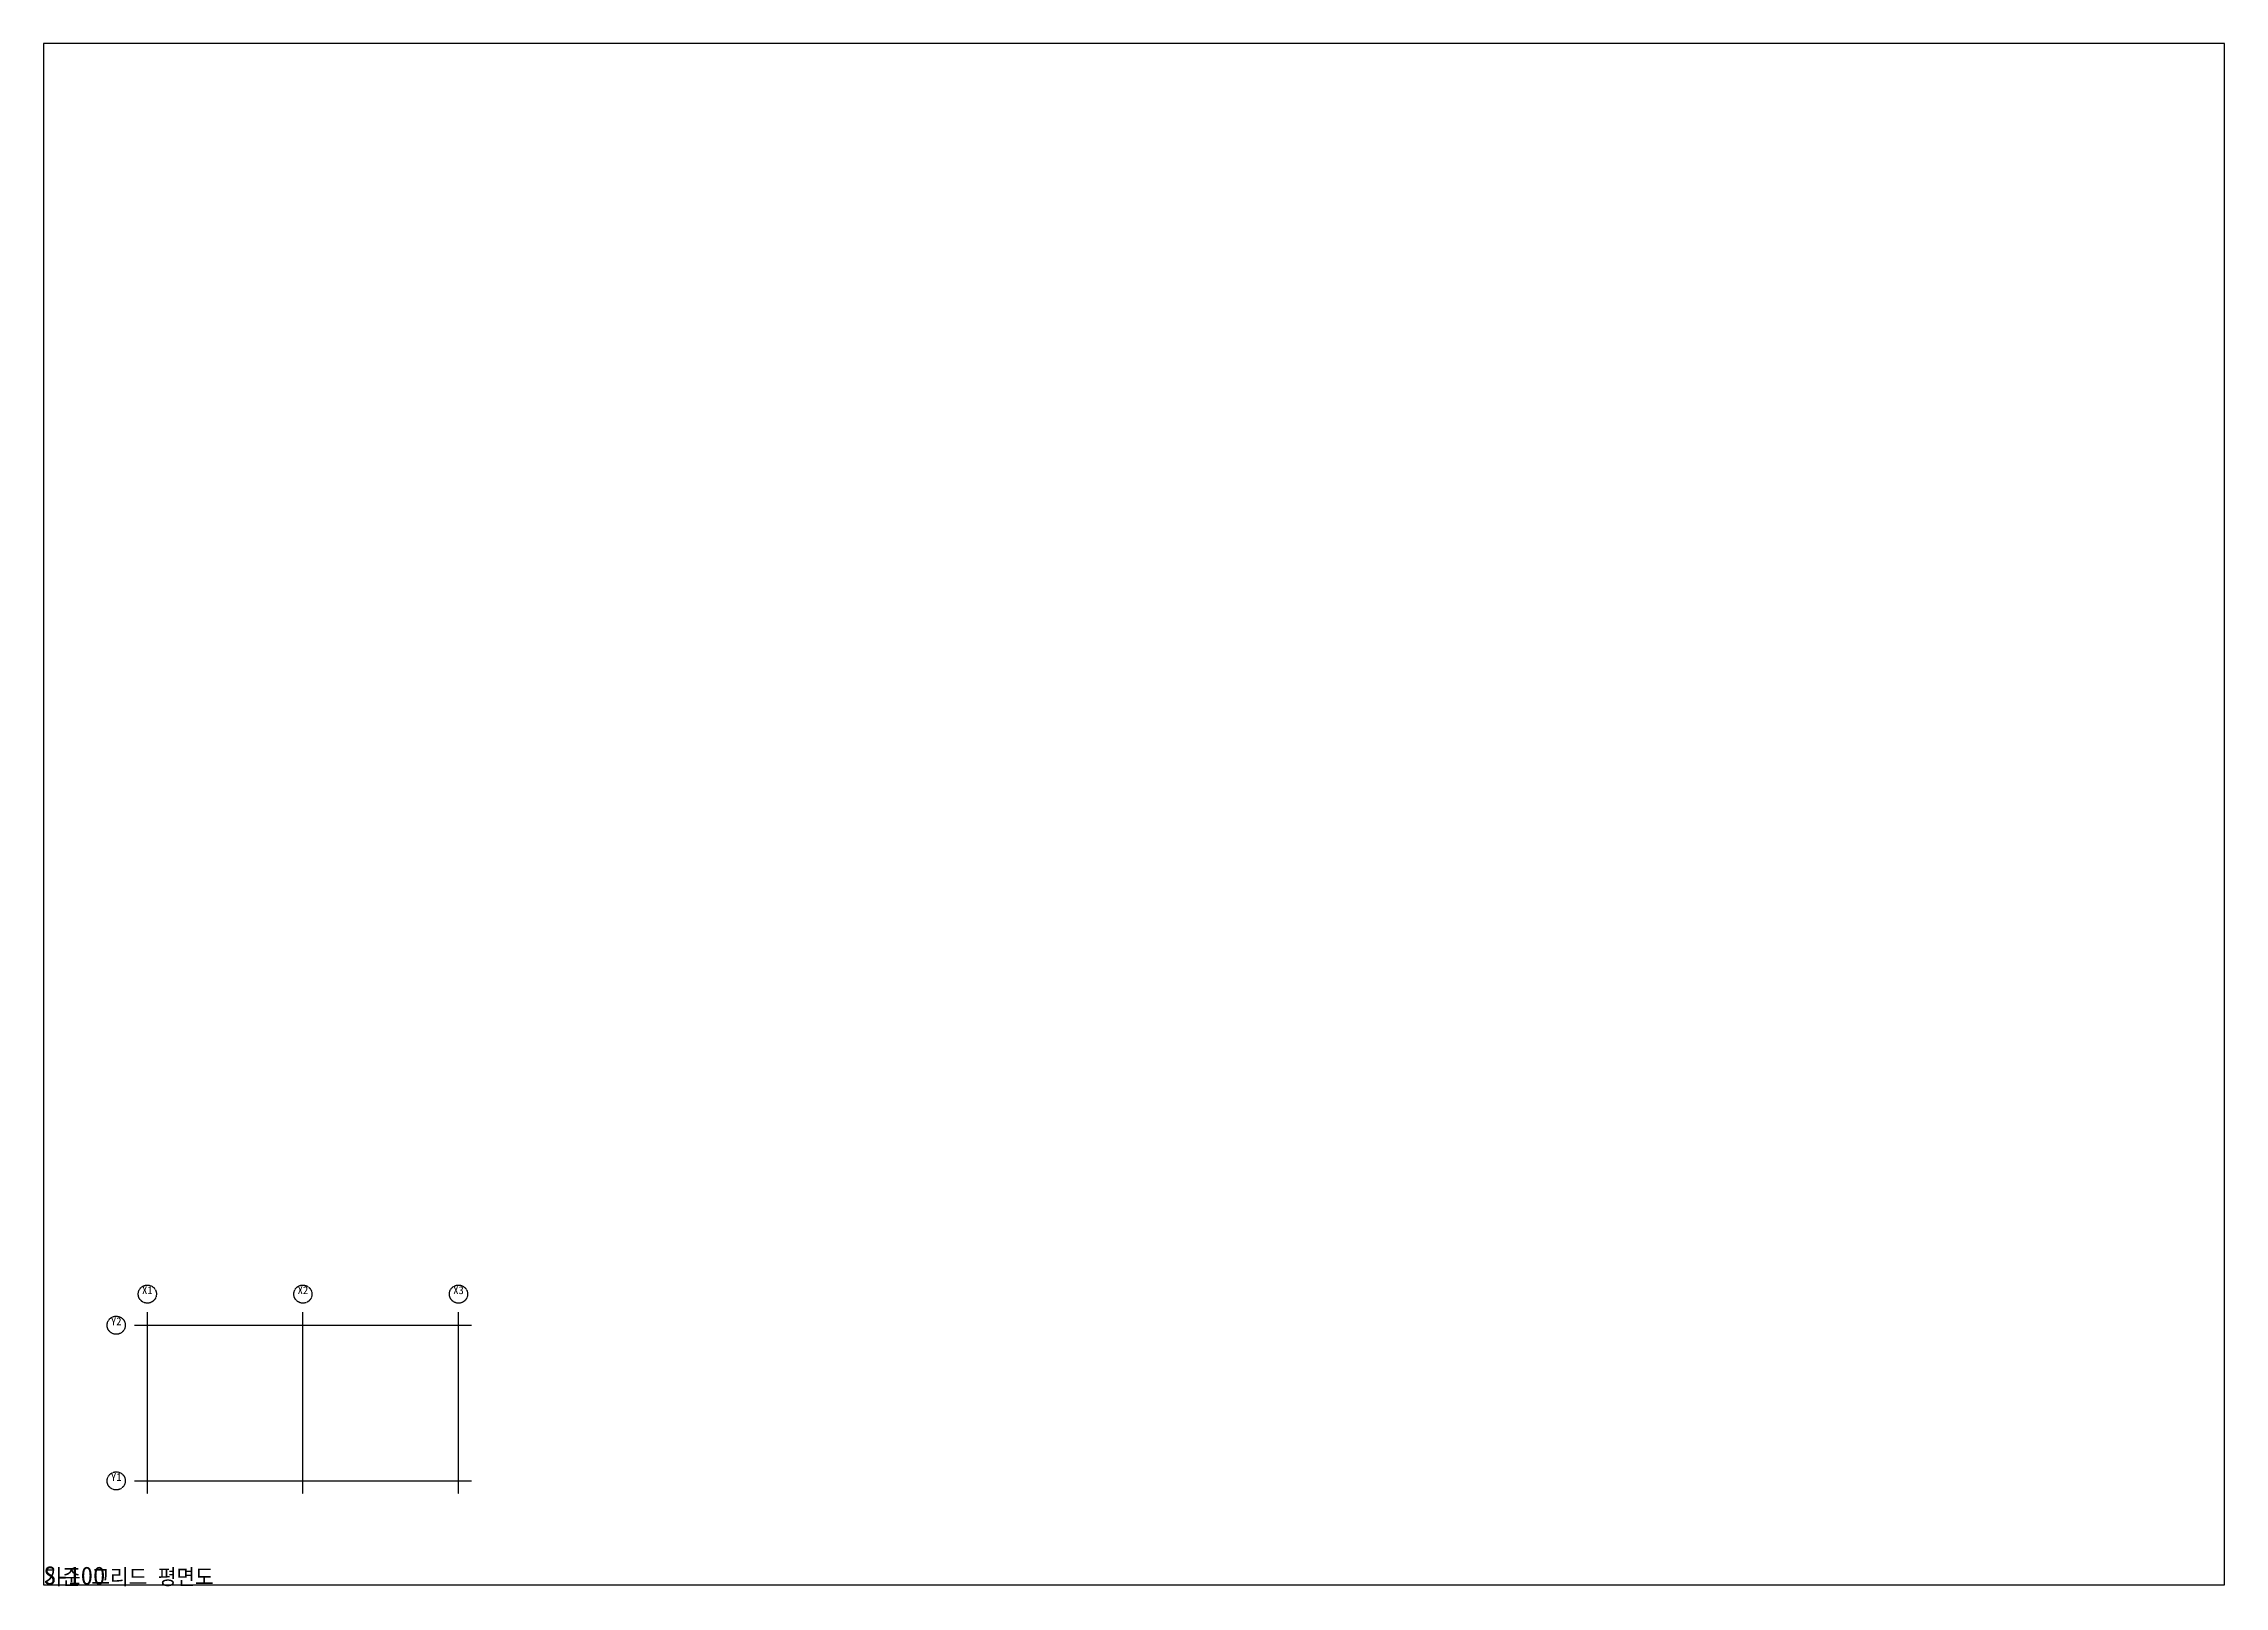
# Model space of a CAD drawing. Header units: millimetres. Extents: x 0 to 84100, y -65 to 59400.
import ezdxf
from ezdxf.enums import TextEntityAlignment as Align

# ---------------------------------------------------------------- set-up
doc = ezdxf.new("R2010")
doc.units = ezdxf.units.MM
doc.linetypes.add('CENTER', pattern=[5.08, 3.175, -0.635, 0.635, -0.635])
doc.layers.add('X-GRID', color=8, linetype='CENTER')
doc.layers.add('X-TITLE', color=7, linetype='CONTINUOUS')

# ---------------------------------------------------------------- blocks, each defined once
blk = doc.blocks.new('GRID-BUBBLE')
at = {"layer": 'X-GRID'}
blk.add_circle((0, 0), 350, dxfattribs=at)
blk = doc.blocks.new('X-TITLE')
at = {"layer": 'X-TITLE'}
blk.add_lwpolyline([(0, 0), (841, 0), (841, 594), (0, 594)], close=True, dxfattribs=at)
for tag, height in [('DWGNAME', 6), ('DWGNO', 7)]:
    blk.add_attdef(tag, (0, 0), '', height=height, dxfattribs=at)

msp = doc.modelspace()

# ---------------------------------------------------------------- linework, layer by layer
at = {"layer": 'X-GRID'}
for p, q in [((4000, 3500), (4000, 10500)), ((10000, 3500), (10000, 10500)), ((16000, 3500), (16000, 10500)), ((3500, 10000), (16500, 10000)), ((3500, 4000), (16500, 4000))]:
    msp.add_line(p, q, dxfattribs=at)

# ---------------------------------------------------------------- block references
ref = msp.add_blockref('GRID-BUBBLE', (4000, 11200), dxfattribs=at)
ref.add_attrib('LABEL', 'X1', dxfattribs={"height": 300}).set_placement((4000, 11200), align=Align.CENTER)
ref = msp.add_blockref('GRID-BUBBLE', (10000, 11200), dxfattribs=at)
ref.add_attrib('LABEL', 'X2', dxfattribs={"height": 300}).set_placement((10000, 11200), align=Align.CENTER)
ref = msp.add_blockref('GRID-BUBBLE', (16000, 11200), dxfattribs=at)
ref.add_attrib('LABEL', 'X3', dxfattribs={"height": 300}).set_placement((16000, 11200), align=Align.CENTER)
ref = msp.add_blockref('GRID-BUBBLE', (2800, 10000), dxfattribs=at)
ref.add_attrib('LABEL', 'Y2', dxfattribs={"height": 300}).set_placement((2800, 10000), align=Align.CENTER)
ref = msp.add_blockref('GRID-BUBBLE', (2800, 4000), dxfattribs=at)
ref.add_attrib('LABEL', 'Y1', dxfattribs={"height": 300}).set_placement((2800, 4000), align=Align.CENTER)
at = {"layer": 'X-TITLE', "xscale": 100, "yscale": 100}
msp.add_blockref('X-TITLE', (0, 0), dxfattribs=at).add_auto_attribs({'DWGNO': 'S-100', 'DWGNAME': '기준 그리드 평면도'})

doc.saveas('drawing.dxf')
